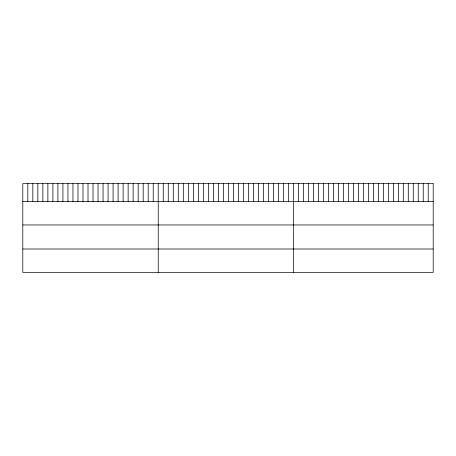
<?xml version="1.0" encoding="UTF-8"?>
<svg xmlns="http://www.w3.org/2000/svg" width="456" height="456" viewBox="0 0 456 456"><rect width="100%" height="100%" fill="white"/><g stroke="black" fill="none" stroke-linecap="round" stroke-linejoin="round"><path stroke-width="0.68" d="M22.8 201.626L433.2 201.626M22.8 224.962L433.2 224.962M22.8 248.999L433.2 248.999M428.218 183.665L428.218 201.626M423.231 183.665L423.231 201.626M418.249 183.665L418.249 201.626M413.267 183.665L413.267 201.626M408.285 183.665L408.285 201.626M403.298 183.665L403.298 201.626M398.316 183.665L398.316 201.626M393.334 183.665L393.334 201.626M388.347 183.665L388.347 201.626M383.365 183.665L383.365 201.626M378.383 183.665L378.383 201.626M373.401 183.665L373.401 201.626M368.414 183.665L368.414 201.626M363.432 183.665L363.432 201.626M358.45 183.665L358.45 201.626M353.463 183.665L353.463 201.626M348.481 183.665L348.481 201.626M343.499 183.665L343.499 201.626M338.517 183.665L338.517 201.626M333.53 183.665L333.53 201.626M328.548 183.665L328.548 201.626M323.566 183.665L323.566 201.626M318.579 183.665L318.579 201.626M313.597 183.665L313.597 201.626M308.615 183.665L308.615 201.626M303.633 183.665L303.633 201.626M298.646 183.665L298.646 201.626M293.664 183.665L293.664 272.335M288.648 183.665L288.648 201.626M283.632 183.665L283.632 201.626M278.616 183.665L278.616 201.626M273.6 183.665L273.6 201.626M268.584 183.665L268.584 201.626M263.568 183.665L263.568 201.626M258.552 183.665L258.552 201.626M253.536 183.665L253.536 201.626M248.52 183.665L248.52 201.626M243.504 183.665L243.504 201.626M238.488 183.665L238.488 201.626M233.472 183.665L233.472 201.626M228.456 183.665L228.456 201.626M223.44 183.665L223.44 201.626M218.424 183.665L218.424 201.626M213.408 183.665L213.408 201.626M208.392 183.665L208.392 201.626M203.376 183.665L203.376 201.626M198.36 183.665L198.36 201.626M193.344 183.665L193.344 201.626M188.328 183.665L188.328 201.626M183.312 183.665L183.312 201.626M178.296 183.665L178.296 201.626M173.28 183.665L173.28 201.626M168.264 183.665L168.264 201.626M163.248 183.665L163.248 201.626M158.232 183.665L158.232 272.335M153.216 183.665L153.216 201.626M148.2 183.665L148.2 201.626M143.184 183.665L143.184 201.626M138.168 183.665L138.168 201.626M133.152 183.665L133.152 201.626M128.136 183.665L128.136 201.626M123.12 183.665L123.12 201.626M118.104 183.665L118.104 201.626M113.088 183.665L113.088 201.626M108.072 183.665L108.072 201.626M103.056 183.665L103.056 201.626M98.04 183.665L98.04 201.626M93.024 183.665L93.024 201.626M88.008 183.665L88.008 201.626M82.992 183.665L82.992 201.626M77.976 183.665L77.976 201.626M72.96 183.665L72.96 201.626M67.944 183.665L67.944 201.626M62.928 183.665L62.928 201.626M57.912 183.665L57.912 201.626M52.896 183.665L52.896 201.626M47.88 183.665L47.88 201.626M42.864 183.665L42.864 201.626M37.848 183.665L37.848 201.626M32.832 183.665L32.832 201.626M27.816 183.665L27.816 201.626M433.2 183.665L22.8 183.665L22.8 272.335L433.2 272.335L433.2 183.665"/></g></svg>
